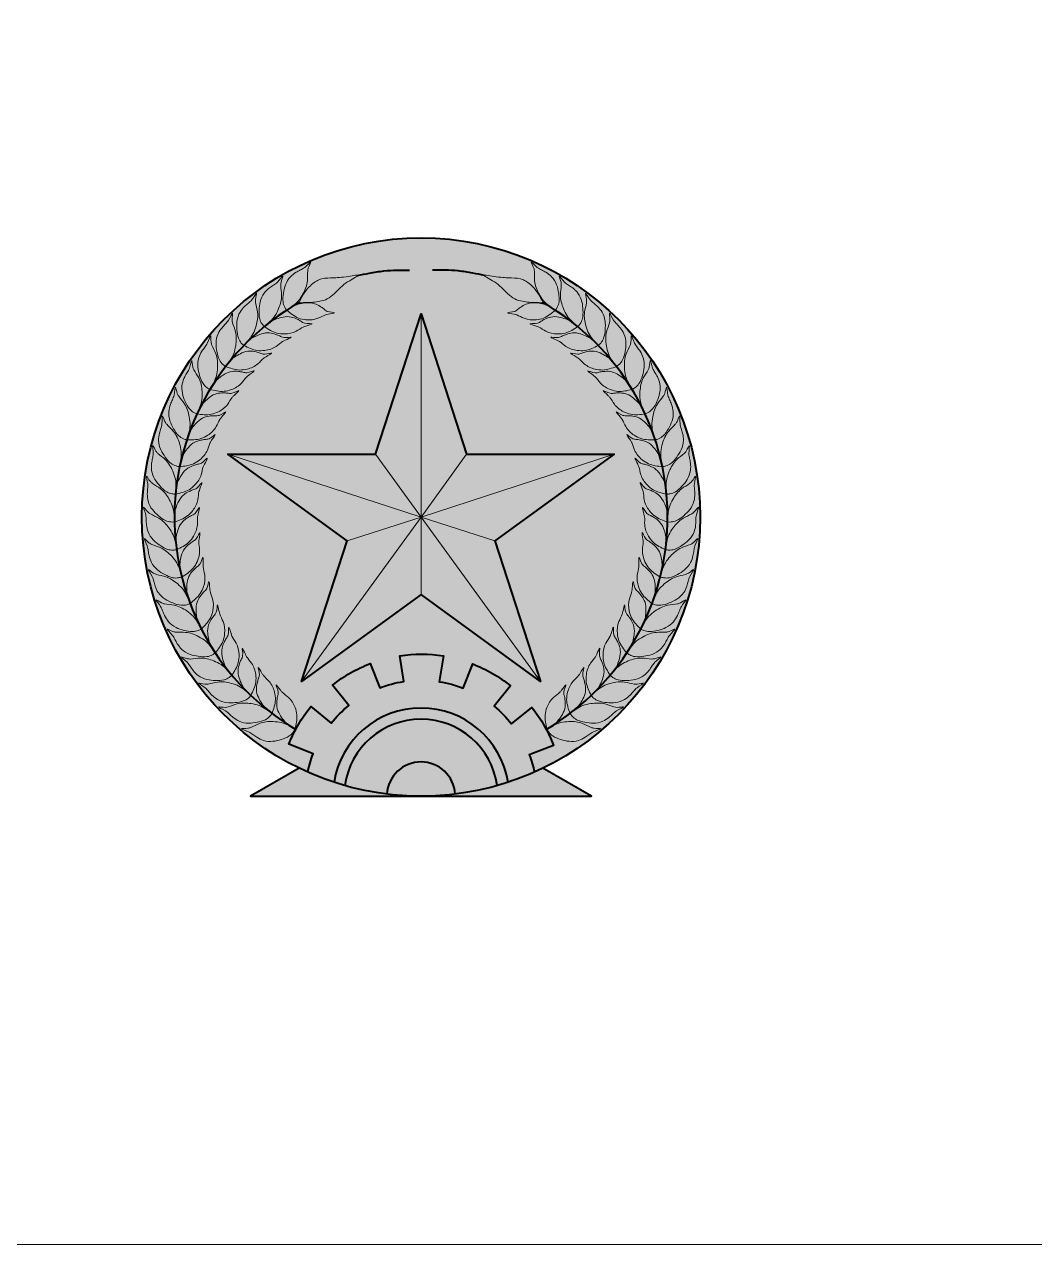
# Model space of a CAD drawing. Header units: millimetres. Extents: x 3174748 to 6019813, y -1021377 to -112338.
# Drawn here: x 3465148 to 3466451, y -501881 to -500308 of the extents above; entities that cross this region are included whole.
import ezdxf

# ---------------------------------------------------------------- set-up
doc = ezdxf.new("R2010")
doc.units = ezdxf.units.MM
doc.header["$LTSCALE"] = 60
doc.header["$MEASUREMENT"] = 0
doc.layers.get('DEFPOINTS').update_dxf_attribs({"lineweight": 0})
for name, color, linetype, lineweight in [('LC Hatch', 252, 'Continuous', 9), ('LC Net dam2', 6, 'Continuous', 40), ('LC Net manh', 239, 'Continuous', 5)]:
    doc.layers.add(name, color=color, linetype=linetype, lineweight=lineweight)

# ---------------------------------------------------------------- blocks, each defined once
blk = doc.blocks.new('*U297')
at = {"layer": 'LC Hatch', "ltscale": 2, "true_color": 0xffd966}
h = blk.add_hatch(color=41, dxfattribs=at)
h.dxf.hatch_style = 1
edge = h.paths.add_edge_path()
edge.add_spline(control_points=[(24.7, -0.6), (15.9, 0), (2.3, 0.9), (-16.7, 10.9), (-31.2, 22.5), (-37.8, 37.2), (-44.1, 45), (-59, 53.4), (-39.3, 47), (-30.6, 47.9), (-20.3, 47.9), (-7.9, 46.5), (5.1, 39), (15.3, 27.6), (23.1, 16.8), (25.4, 6.5), (24.9, 1.3), (24.7, -0.6)], knot_values=[0, 0, 0, 0, 2604.740138, 4005.594981, 6406.447062, 8049.627029, 8592.513665, 9687.420379, 11056.745902, 11908.281932, 12779.04522, 14018.540675, 15657.350353, 17124.3487, 18616.014884, 19588.150489, 20181.713882, 20181.713882, 20181.713882, 20181.713882], degree=3, periodic=0)
h = blk.add_hatch(color=41, dxfattribs=at)
h.dxf.hatch_style = 1
edge = h.paths.add_edge_path()
edge.add_spline(control_points=[(10.5, -0.1), (10.3, -0.1), (6.8, -0.4), (-0.7, -2.5), (-12.1, -6.3), (-22.6, -13.4), (-28.2, -22.6), (-32.1, -30.4), (-34.2, -38.6), (-51.4, -48.4), (-35.2, -42.6), (-26.5, -39.8), (-12.5, -40.4), (2.2, -33.4), (17.2, -20.5), (21.7, -8.5), (24.6, -0.7)], knot_values=[8.097948, 8.097948, 8.097948, 8.097948, 52.157235, 1086.44656, 2287.783041, 3692.857489, 4755.569905, 5502.140579, 6232.226283, 7512.09459, 8667.000413, 9132.457842, 10541.279267, 12599.709819, 13915.715034, 16364.83293, 16364.83293, 16364.83293, 16364.83293], degree=3, periodic=0)
edge.add_arc((0, -424), 424, 86.6684, 87.1226)
edge.add_spline(control_points=[(22.3, -0.6), (21.8, -0.6), (17.8, -0.4), (13.9, 0.1), (10.5, -0.1)], knot_values=[16364.83293, 16364.83293, 16364.83293, 16364.83293, 16513.603329, 17545.304931, 17545.304931, 17545.304931, 17545.304931], degree=3, periodic=0)
edge.add_arc((0, -424), 424, 87.22, 88.5856)
at = {"layer": 'LC Net manh', "color": 41, "ltscale": 2}
for points in [[(24.7, -0.6), (-1.1, 3.4), (-13.6, 9.7), (-31.5, 25.6), (-40, 39.7), (-43.6, 43.8), (-52.3, 50.4), (-38.9, 47.8), (-30.4, 47.7), (-21.7, 47.8), (-9.4, 46), (5, 38.1), (15.1, 27.4), (23, 14.8), (25, 5.3), (24.7, -0.6)], [(24.7, -0.6), (13.6, -22.6), (3.9, -31.4), (-15.1, -39.4), (-29.1, -40.8), (-33.6, -42.1), (-44.7, -45.4), (-35, -37), (-31.8, -30.4), (-28.6, -23.7), (-22.7, -14.8), (-11.3, -6.6), (-0.1, -2.4), (10, -0.2), (20.8, -0.5), (24.7, -0.6)]]:
    blk.add_spline(points, degree=3, dxfattribs=at)
blk = doc.blocks.new('*U298')
at = {"layer": 'LC Net dam2', "color": 0, "linetype": 'ByBlock', "lineweight": -2, "transparency": 16777216}
for p, rotation in [((210, 848.3), 330.3150430455889), ((250.1, 822.3), 323.8554297886499), ((287, 792), 317.3958165317107), ((320.3, 757.7), 310.9362032747716), ((349.5, 719.9), 304.4765900178325), ((374.3, 679.1), 298.0169767608932), ((394.3, 635.7), 291.5573635039542), ((409.3, 590.4), 285.0977502470151), ((419.2, 543.6), 278.6381369900759), ((423.7, 496.1), 272.1785237331369), ((422.8, 448.3), 265.7189104761978), ((416.6, 400.9), 259.2592972192588), ((405, 354.6), 252.7996839623196), ((388.3, 309.8), 246.3400707053805), ((366.7, 267.2), 239.8804574484413), ((340.5, 227.3), 233.4208441915022), ((309.9, 190.6), 226.961230934563), ((275.4, 157.6), 220.5016176776237), ((237.3, 128.6), 214.0420044206846)]:
    blk.add_blockref('*U297', p, dxfattribs=dict(at, rotation=rotation))
blk = doc.blocks.new('*U299')
at = {"layer": 'LC Hatch', "ltscale": 2, "true_color": 0xffd966}
h = blk.add_hatch(color=41, dxfattribs=at)
h.dxf.hatch_style = 1
edge = h.paths.add_edge_path()
edge.add_spline(control_points=[(24.7, -0.6), (15.9, 0), (2.3, 0.9), (-16.7, 10.9), (-31.2, 22.5), (-37.8, 37.2), (-44.1, 45), (-59, 53.4), (-39.3, 47), (-30.6, 47.9), (-20.3, 47.9), (-7.9, 46.5), (5.1, 39), (15.3, 27.6), (23.1, 16.8), (25.4, 6.5), (24.9, 1.3), (24.7, -0.6)], knot_values=[0, 0, 0, 0, 2604.740138, 4005.594981, 6406.447062, 8049.627029, 8592.513665, 9687.420379, 11056.745902, 11908.281932, 12779.04522, 14018.540675, 15657.350353, 17124.3487, 18616.014884, 19588.150489, 20181.713882, 20181.713882, 20181.713882, 20181.713882], degree=3, periodic=0)
h = blk.add_hatch(color=41, dxfattribs=at)
h.dxf.hatch_style = 1
edge = h.paths.add_edge_path()
edge.add_spline(control_points=[(10.5, -0.1), (10.3, -0.1), (6.8, -0.4), (-0.7, -2.5), (-12.1, -6.3), (-22.6, -13.4), (-28.2, -22.6), (-32.1, -30.4), (-34.2, -38.6), (-51.4, -48.4), (-35.2, -42.6), (-26.5, -39.8), (-12.5, -40.4), (2.2, -33.4), (17.2, -20.5), (21.7, -8.5), (24.6, -0.7)], knot_values=[8.097948, 8.097948, 8.097948, 8.097948, 52.157235, 1086.44656, 2287.783041, 3692.857489, 4755.569905, 5502.140579, 6232.226283, 7512.09459, 8667.000413, 9132.457842, 10541.279267, 12599.709819, 13915.715034, 16364.83293, 16364.83293, 16364.83293, 16364.83293], degree=3, periodic=0)
edge.add_arc((0, -424), 424, 86.6684, 87.1226)
edge.add_spline(control_points=[(22.3, -0.6), (21.8, -0.6), (17.8, -0.4), (13.9, 0.1), (10.5, -0.1)], knot_values=[16364.83293, 16364.83293, 16364.83293, 16364.83293, 16513.603329, 17545.304931, 17545.304931, 17545.304931, 17545.304931], degree=3, periodic=0)
edge.add_arc((0, -424), 424, 87.22, 88.5856)
at = {"layer": 'LC Net manh', "color": 41, "ltscale": 2}
for points in [[(24.7, -0.6), (-1.1, 3.4), (-13.6, 9.7), (-31.5, 25.6), (-40, 39.7), (-43.6, 43.8), (-52.3, 50.4), (-38.9, 47.8), (-30.4, 47.7), (-21.7, 47.8), (-9.4, 46), (5, 38.1), (15.1, 27.4), (23, 14.8), (25, 5.3), (24.7, -0.6)], [(24.7, -0.6), (13.6, -22.6), (3.9, -31.4), (-15.1, -39.4), (-29.1, -40.8), (-33.6, -42.1), (-44.7, -45.4), (-35, -37), (-31.8, -30.4), (-28.6, -23.7), (-22.7, -14.8), (-11.3, -6.6), (-0.1, -2.4), (10, -0.2), (20.8, -0.5), (24.7, -0.6)]]:
    blk.add_spline(points, degree=3, dxfattribs=at)
blk = doc.blocks.new('*U300')
at = {"layer": 'LC Net dam2', "color": 0, "linetype": 'ByBlock', "lineweight": -2, "transparency": 16777216}
for p, rotation in [((1333.3, -364.4), 330.3150430455889), ((1373.4, -390.4), 323.8554297886499), ((1410.3, -420.7), 317.3958165317108), ((1443.6, -455), 310.9362032747717), ((1472.9, -492.7), 304.4765900178326), ((1497.6, -533.6), 298.0169767608935), ((1517.7, -577), 291.5573635039544), ((1532.7, -622.3), 285.0977502470154), ((1542.5, -669.1), 278.6381369900762), ((1547, -716.6), 272.1785237331371), ((1546.1, -764.4), 265.7189104761979), ((1539.9, -811.8), 259.2592972192589), ((1528.4, -858.1), 252.7996839623198), ((1511.7, -902.9), 246.3400707053805), ((1490.1, -945.5), 239.8804574484413), ((1463.8, -985.4), 233.4208441915021), ((1433.2, -1022.1), 226.9612309345629), ((1398.7, -1055.1), 220.5016176776237), ((1360.7, -1084.1), 214.0420044206844)]:
    blk.add_blockref('*U299', p, dxfattribs=dict(at, rotation=rotation))
blk = doc.blocks.new('quoc huy 3')
at = {"layer": 'LC Hatch', "ltscale": 2, "true_color": 0xff1a1a}
h = blk.add_hatch(color=1, dxfattribs=at)
h.dxf.hatch_style = 1
h.paths.add_polyline_path([(479.9, 479.9, 1), (-479.9, 479.9, 1)])
at = {"layer": 'LC Hatch', "ltscale": 2, "true_color": 0xffd966}
h = blk.add_hatch(color=41, dxfattribs=at)
h.dxf.hatch_style = 1
edge = h.paths.add_edge_path()
edge.add_spline(control_points=[(-210, 848.3), (-204.9, 858.1), (-198.1, 871.3), (-184.4, 882.6), (-172.9, 890.3), (-152.1, 891.3), (-136.4, 891.2), (-109.8, 896.6), (-109.3, 895.1)], knot_values=[0, 0, 0, 0, 3249.539006, 4383.660057, 5295.034539, 7377.662383, 10024.51396, 11864.823076, 11864.823076, 11864.823076, 11864.823076], degree=3, periodic=0)
edge.add_spline(control_points=[(-109.3, 895.1), (-109.2, 895), (-109.3, 893.8), (-121.8, 886.7), (-133.5, 880.2), (-145.4, 866.9), (-157.3, 856), (-174.2, 849.9), (-191.9, 848.6), (-204.9, 848.4), (-210, 848.3)], knot_values=[11864.823076, 11864.823076, 11864.823076, 11864.823076, 11998.391019, 13108.875943, 14800.101178, 16705.397786, 18198.964115, 19630.167939, 21984.682697, 23513.732629, 23513.732629, 23513.732629, 23513.732629], degree=3, periodic=0)
h = blk.add_hatch(color=41, dxfattribs=at)
h.dxf.hatch_style = 1
edge = h.paths.add_edge_path()
edge.add_spline(control_points=[(210, 848.3), (204.9, 858.1), (198.1, 871.3), (184.4, 882.6), (172.9, 890.3), (152.1, 891.3), (136.4, 891.2), (109.8, 896.6), (109.3, 895.1)], knot_values=[0, 0, 0, 0, 3249.539006, 4383.660057, 5295.034539, 7377.662383, 10024.51396, 11864.823076, 11864.823076, 11864.823076, 11864.823076], degree=3, periodic=0)
edge.add_spline(control_points=[(109.3, 895.1), (109.2, 895), (109.3, 893.8), (121.8, 886.7), (133.5, 880.2), (145.4, 866.9), (157.3, 856), (174.2, 849.9), (191.9, 848.6), (204.9, 848.4), (210, 848.3)], knot_values=[11864.823076, 11864.823076, 11864.823076, 11864.823076, 11998.391019, 13108.875943, 14800.101178, 16705.397786, 18198.964115, 19630.167939, 21984.682697, 23513.732629, 23513.732629, 23513.732629, 23513.732629], degree=3, periodic=0)
h = blk.add_hatch(color=41, dxfattribs=at)
h.dxf.hatch_style = 1
h.paths.add_polyline_path([(78.4, 587.9), (0, 829.3), (0, 479.9)])
h.paths.add_polyline_path([(332.2, 587.9), (78.4, 587.9), (0, 479.9)])
h.paths.add_polyline_path([(332.2, 587.9), (0, 479.9), (126.9, 438.7)])
h.paths.add_polyline_path([(126.9, 438.7), (0, 479.9), (205.3, 197.3)], flags=17)
h.paths.add_polyline_path([(0, 479.9), (0, 346.5), (205.3, 197.3)])
h.paths.add_polyline_path([(0, 479.9), (-205.3, 197.3), (0, 346.5)], flags=17)
h.paths.add_polyline_path([(0, 479.9), (-126.9, 438.7), (-205.3, 197.3)])
h.paths.add_polyline_path([(-332.2, 587.9), (-126.9, 438.7), (0, 479.9)])
h.paths.add_polyline_path([(-78.4, 587.9), (-332.2, 587.9), (0, 479.9)], flags=17)
h.paths.add_polyline_path([(0, 829.3), (-78.4, 587.9), (0, 479.9)])
h = blk.add_hatch(color=41, dxfattribs=at)
h.dxf.hatch_style = 1
h.paths.add_polyline_path([(153.9, 189.5, 0.077251), (89.1, 227.2), (72.7, 185.5, 0.053854), (31.4, 196.7), (38.5, 241, 0.077251), (-36.5, 241.3), (-29.8, 197, 0.053854), (-71.1, 186.1), (-87.2, 228, 0.077251), (-152.2, 190.8), (-124.3, 155.7, 0.053854), (-154.6, 125.6), (-189.5, 153.9, 0.077251), (-227.2, 89.1), (-185.5, 72.7, 0.041178), (-194.9, 41.3, 0.025297), (-149.6, 23.9, -0.852867), (149.6, 23.9, 0.025297), (194.9, 41.3, 0.039033), (186.1, 71.1), (228, 87.2, 0.077251), (190.8, 152.2), (155.7, 124.3, 0.053854), (125.6, 154.6)])
h.paths.add_polyline_path([(-149.6, 23.9, 0.010142), (-131, 18.2, -0.870538), (131, 18.2, 0.010142), (149.6, 23.9, 0.852867)])
h.paths.add_polyline_path([(-131, 18.2, 0.038457), (-58.7, 3.6, -0.94048), (58.7, 3.6, 0.038457), (131, 18.2, 0.870538)])
h.paths.add_polyline_path([(-58.7, 3.6, 0.061403), (58.7, 3.6, 0.94048)])
h = blk.add_hatch(color=41, dxfattribs=at)
h.dxf.hatch_style = 1
h.paths.add_polyline_path([(209.7, 48.2, -0.113502), (0, 0), (293, 0)])
h.paths.add_polyline_path([(-209.7, 48.2), (-293, 0), (0, 0, -0.113502)])
at = {"layer": 'LC Net dam2', "color": 41, "ltscale": 2, "true_color": 0xffd966}
for points in [[(-126.9, 438.7), (-332.2, 587.9), (-78.4, 587.9), (0, 829.3), (78.4, 587.9)], [(78.4, 587.9), (332.2, 587.9), (126.9, 438.7)], [(0, 346.5), (-205.3, 197.3), (-126.9, 438.7)], [(126.9, 438.7), (205.3, 197.3), (0, 346.5)]]:
    blk.add_lwpolyline(points, dxfattribs=at)
blk.add_lwpolyline([(-194.9, 41.3, -0.041178), (-185.5, 72.7), (-227.2, 89.1, -0.077251), (-189.5, 153.9), (-154.6, 125.6, -0.053854), (-124.3, 155.7), (-152.2, 190.8, -0.077251), (-87.2, 228), (-71.1, 186.1, -0.053854), (-29.8, 197), (-36.5, 241.3, -0.077251), (38.5, 241), (31.4, 196.7, -0.053854), (72.7, 185.5), (89.1, 227.2, -0.077251), (153.9, 189.5), (125.6, 154.6, -0.053854), (155.7, 124.3), (190.8, 152.2, -0.077251), (228, 87.2), (186.1, 71.1, -0.039033), (194.9, 41.3)], format="xyb", dxfattribs=at)
at = {"layer": 'LC Net dam2', "ltscale": 2}
blk.add_lwpolyline([(-209.7, 48.2), (-293, 0), (293, 0), (209.7, 48.2)], dxfattribs=at)
at = {"layer": 'LC Net dam2', "color": 1, "ltscale": 2, "true_color": 0xff1a1a}
blk.add_circle((0, 479.9), 479.9, dxfattribs=at)
at = {"layer": 'LC Net dam2', "color": 41, "ltscale": 2, "true_color": 0xffd966}
for start, end in [(119.685, 239.4633), (300.5367, 60.315)]:
    blk.add_arc((0, 479.9), 424, start, end, dxfattribs=at)
at = {"layer": 'LC Net dam2', "color": 1, "ltscale": 2, "true_color": 0xff1a1a}
for radius, start, end in [(151.5, 9.0805, 170.9195), (132.2, 7.9184, 172.0816), (58.8, 3.5137, 176.4863)]:
    blk.add_arc((0, 0), radius, start, end, dxfattribs=at)
at = {"layer": 'LC Net dam2', "color": 41, "ltscale": 2, "true_color": 0xffd966}
for points in [[(-109.3, 895.1), (-88.9, 899.2), (-63.7, 903), (-41.6, 904.3), (-19.9, 904.5)], [(109.3, 895.1), (88.9, 899.2), (63.7, 903), (41.6, 904.3), (19.9, 904.5)]]:
    blk.add_spline(points, degree=3, dxfattribs=at)
at = {"layer": 'LC Net manh', "color": 1, "ltscale": 2, "true_color": 0xff1a1a}
for p, q in [((0, 479.9), (0, 829.3)), ((0, 479.9), (-332.2, 587.9)), ((-78.4, 587.9), (0, 479.9)), ((0, 479.9), (332.2, 587.9)), ((0, 479.9), (78.4, 587.9)), ((0, 479.9), (-205.3, 197.3)), ((0, 479.9), (-126.9, 438.7)), ((205.3, 197.3), (0, 479.9)), ((0, 479.9), (126.9, 438.7)), ((0, 346.5), (0, 479.9))]:
    blk.add_line(p, q, dxfattribs=at)
at = {"layer": 'LC Net manh', "color": 41, "ltscale": 2}
for points in [[(-210, 848.3), (-192.3, 875.6), (-183.7, 882.9), (-175.9, 887.7), (-155.4, 891), (-129, 893.1), (-109.3, 894.7), (-118.5, 888.6), (-132.8, 879.5), (-146.5, 866.2), (-158, 856.7), (-171.3, 851.4), (-194.7, 848.7), (-210, 848.3)], [(210, 848.3), (192.3, 875.6), (183.7, 882.9), (175.9, 887.7), (155.4, 891), (129, 893.1), (109.3, 894.7), (118.5, 888.6), (132.8, 879.5), (146.5, 866.2), (158, 856.7), (171.3, 851.4), (194.7, 848.7), (210, 848.3)]]:
    blk.add_spline(points, degree=3, dxfattribs=at)
at = {"layer": 'LC Net dam2', "extrusion": (0, 0, -1), "zscale": -1}
blk.add_blockref('*U300', (-1123.3, 1212.7), dxfattribs=at)
at = {"layer": 'LC Net dam2'}
blk.add_blockref('*U298', (0, 0), dxfattribs=at)

msp = doc.modelspace()

# ---------------------------------------------------------------- linework, layer by layer
at = {"layer": 'DEFPOINTS', "ltscale": 0.2}
msp.add_lwpolyline([(3438172.3, -479606.3), (3469672.3, -479606.3), (3469672.3, -501881.3), (3438172.3, -501881.3)], close=True, dxfattribs=at)

# ---------------------------------------------------------------- block references
at = {"layer": 'LC Net dam2', "xscale": 0.7499999999999991, "yscale": 0.7499999999999991, "zscale": 0.7499999999999991}
msp.add_blockref('quoc huy 3', (3465659.8, -501303), dxfattribs=at)

doc.saveas('drawing.dxf')
